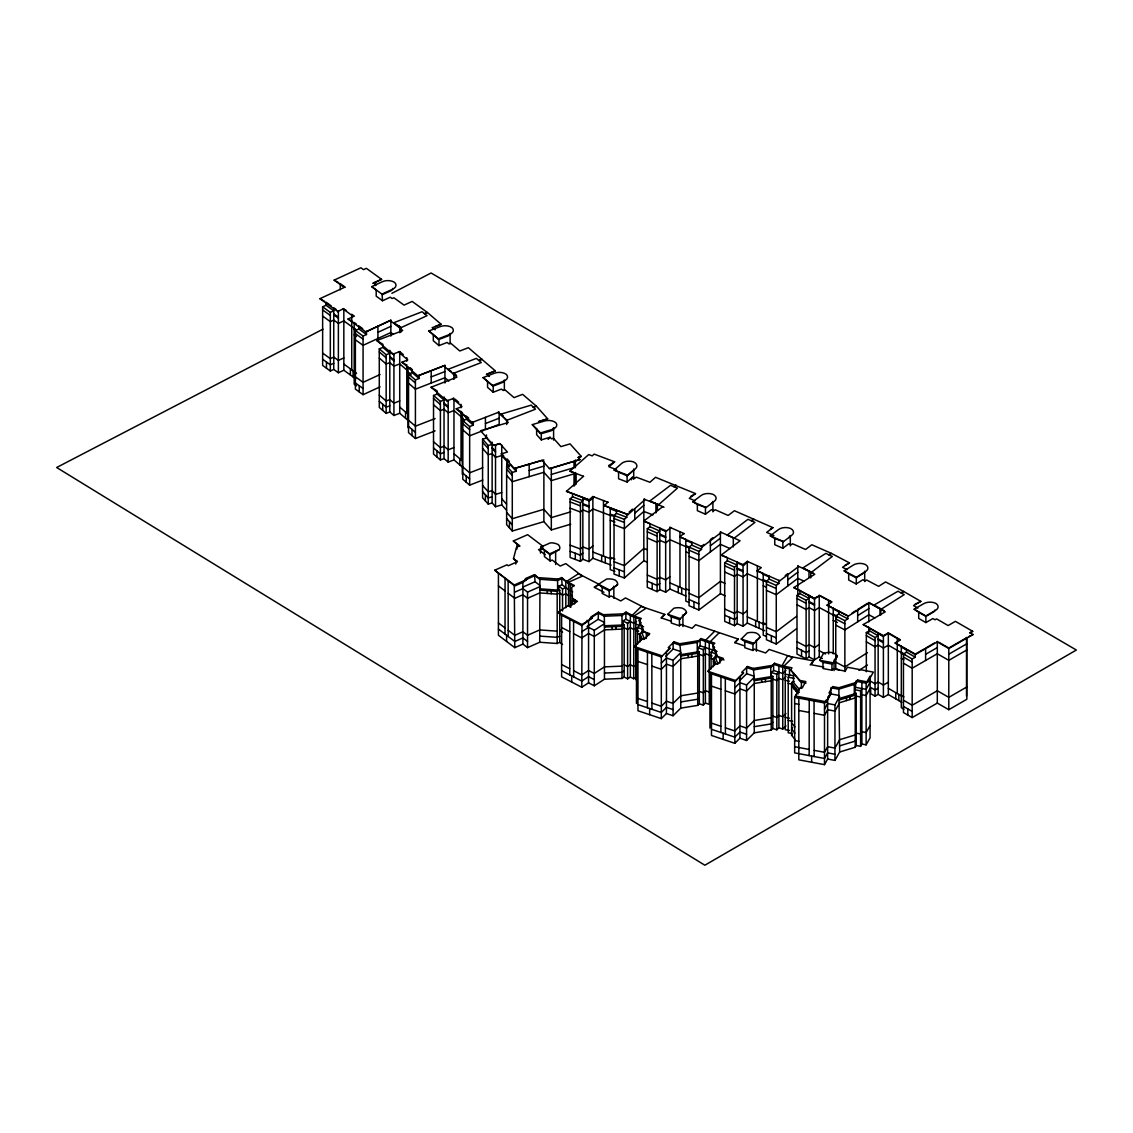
<?xml version="1.0" encoding="UTF-8"?>
<svg xmlns="http://www.w3.org/2000/svg" width="1133" height="1133" viewBox="0 0 1133 1133"><rect width="100%" height="100%" fill="white"/><g stroke="black" fill="none" stroke-linecap="round" stroke-linejoin="round"><path stroke-width="1.5" d="M505.021 634.083L505.063 578.609M569.743 674.871L569.814 619.397M647.382 707.757L647.453 652.268M720.885 732.456L720.956 676.967M809.16 755.598L809.245 700.095M822.969 662.366L831.934 664.051L833.605 662.876L837.358 656.205A10.324 5.962 0 0 0 831.764 652.495L831.707 652.495A10.324 5.962 0 0 0 823.408 653.585L819.669 660.256L822.969 662.366L822.969 668.541L831.934 670.212L832.741 668.782L845.218 671.118L847.399 667.252L873.373 672.11L867.821 681.981L857.752 680.097L856.477 682.363L838.859 687.745L839.666 752.015L834.95 760.413L827.642 759.039L824.498 764.648L798.807 759.832L798.807 698.14L795.508 696.03L800.28 687.561L802.235 687.929L805.818 681.556L799.516 680.381L790.735 670.056L792.009 667.79L781.94 665.892L787.492 656.021L813.466 660.893L811.285 664.759L823.776 667.096M522.894 582.419L522.894 644.096L527.539 647.623L539.705 642.269L539.974 585.478L535.045 581.739L534.549 574.615L525.315 578.666L526.562 579.614L522.894 582.419L514.779 585.973L494.753 570.211L507.017 564.801L508.264 565.749L517.498 561.699L513.49 558.654L516.464 547.281L519.735 545.837L513.32 540.979L527.624 534.677L542.792 546.177M534.549 574.615L539.974 579.303L539.705 590.137L557.181 591.341L559.744 590.222L559.744 642.354L562.534 644.479M609.242 597.049L609.242 590.874L617.542 584.685A10.324 5.962 0 0 0 614.992 579.997L614.95 579.983A10.324 5.962 0 0 0 606.594 579.062L598.507 584.288L602.204 587.262L602.204 593.423L609.242 597.049L610.984 595.916L620.785 600.957L625.473 597.912L645.867 608.407L633.899 616.154L625.997 612.089L623.249 613.859L603.379 614.695L598.436 612.16L590.718 617.159L592.262 617.952L581.994 624.609L581.781 687.235L561.614 676.854L561.614 615.177L557.918 612.217L568.185 605.574L569.715 606.353L577.448 601.354L572.505 598.819L571.655 587.319L574.403 585.549L566.5 581.484L578.453 573.723L598.833 584.217L595.137 587.418M598.436 612.16L598.224 619.284L587.021 626.535L594.287 630.274L604.456 623.688L604.3 616.225L603.379 614.695M617.542 584.685L609.242 590.874L602.204 587.262M625.997 612.089L625.784 619.199L623.037 620.983L623.037 624.354L622.003 625.034L604.3 625.77M581.781 687.235L588.565 682.845L594.287 685.791L604.456 679.205L622.031 678.469L624.17 677.081L627.611 678.851L630.359 677.067L633.687 678.78L633.899 616.154M515.756 564.078L516.648 560.623M856.406 577.306L856.194 583.948L848.688 579.997L848.688 573.822L844.156 570.862L852.993 565.268A8.837 5.099 0 0 1 865.414 564.517A8.837 5.099 0 0 1 865.244 571.726L856.406 577.306L844.156 570.862M631.308 479.811L632.497 477.22L635.046 478.183L636.25 477.12L649.903 482.276L655.554 477.29L695.52 493.606L689.275 498.336L695.053 500.871M568.525 606.311L568.525 583.41L561.614 577.575L558.328 579.02L557.592 580.535L557.592 590.066L539.974 588.848M794.941 739.254L791.613 735.345L792.604 733.575L788.214 732.754L788.214 677.237L789.489 674.971L789.489 668.81L785.24 668.017L781.94 665.892M791.613 735.345L791.613 683.199L792.604 681.443L794.035 681.712M834.95 754.252L827.642 752.879L824.498 758.473L794.658 752.864L794.658 697.347L799.374 688.963M792.604 727.414L791.613 729.17L794.941 733.093M826.07 700.166L824.498 702.956L824.498 764.648M794.658 697.347L824.498 702.956L826.184 701.78L830.942 693.311L828.988 692.943L832.571 686.57L838.859 687.745M826.552 701.624L830.886 693.92L830.886 687.745L838.618 689.19L854.31 684.403L856.477 682.363M824.498 709.131L827.642 703.536L834.95 704.896L839.666 696.512M855.472 682.321L854.31 684.403L854.31 693.948L838.618 698.735L839.666 699.882L855.231 695.124L856.222 693.354L854.31 693.948M854.792 693.084L856.066 681.287L857.752 680.097M839.666 752.015L855.231 747.27L856.222 745.5L860.613 746.321L860.613 690.804L861.887 688.538M870.073 682.335L866.136 689.331L856.066 687.448M870.073 688.51L866.136 695.506L861.887 694.713L860.613 696.979L856.222 696.158L855.231 697.914L839.666 702.672L834.95 711.071L827.642 709.697L824.498 715.291L814.06 713.337L814.06 701.001M856.222 739.325L855.231 741.095L839.666 745.854M870.073 725.517L866.136 732.513L861.887 731.72L860.613 733.986L856.222 733.164M860.613 746.321L861.887 744.055L861.887 682.378M866.136 744.848L870.073 737.852L870.073 676.174L866.136 683.171L866.136 744.848L861.887 744.055M623.249 613.859L622.003 615.488L622.003 625.034M810.166 664.944L813.466 660.893M837.358 656.205L834.058 660.256L834.058 670.637M827.642 697.361L830.942 693.311M548.145 439.392L550.086 437.267L551.474 438.825L553.428 438.244L560.906 446.614L570.069 443.895L581.271 456.429L578.326 457.435M665.864 656.205L673.129 649.011L673.129 642.836L674.078 641.816L679.8 643.742L698.976 640.641L701.058 638.573L714.838 643.204L712.756 645.272L717.557 656.432L719.823 658.528L724.044 659.944M701.058 638.573L697.248 642.425L680.154 645.201L673.129 642.836M661.233 618.023L664.816 614.398L641.221 606.467L632.172 615.431L641.335 618.505L639.253 620.572L644.054 631.732L649.775 633.644L643.926 639.437L642.156 638.842L634.395 646.546L637.964 649.082L637.964 710.759L661.318 718.605L666.445 713.521L673.073 715.759L680.763 708.125L697.716 705.377L699.33 703.777L703.324 705.108L705.392 703.055L709.258 704.358L709.258 642.666L719.243 632.681M746.633 667.535L747.582 666.516L753.303 668.442L772.479 665.34L770.752 667.125L753.657 669.9L746.633 667.535L746.633 673.71L739.367 680.905M747.582 666.516L741.747 672.308L743.517 672.917L734.821 681.627L734.821 743.305L711.467 735.459L711.467 673.781L707.898 671.246L715.659 663.541L717.43 664.15L723.279 658.358L717.557 656.432M753.657 679.446L770.752 676.67L771.531 672.52L773.612 670.467L773.612 664.292L774.561 663.272L783.71 666.36L792.76 657.381L769.151 649.45L765.611 652.976L754.266 649.152L752.949 650.469L744.806 647.722L744.806 641.561L741.223 639.026L747.327 632.965A10.324 5.962 0 0 1 755.853 632.894L755.895 632.908A10.324 5.962 0 0 1 760.002 637.213L756.419 640.853L756.419 651.234M734.821 743.305L739.948 738.22L746.576 740.458L754.266 732.824L771.219 730.077L772.848 728.477L776.827 729.808L778.895 727.754L782.761 729.057L782.761 667.365L783.71 666.36M698.976 640.641L697.248 642.425L697.248 651.971L680.154 654.747L680.763 655.993L697.716 653.245L699.33 651.631L697.248 651.971M682.916 626.535L682.916 616.154L686.499 612.514A10.324 5.962 0 0 0 682.392 608.209L682.349 608.194A10.324 5.962 0 0 0 673.823 608.265L667.719 614.327L671.303 616.862L679.446 619.595L686.499 612.514M674.078 641.816L668.243 647.609L670.014 648.203L666.445 651.843L666.445 713.521M734.736 642.723L738.319 639.097L695.648 624.75L692.107 628.277L680.763 624.453L679.446 625.77L671.303 623.023L671.303 616.862M711.467 673.781L734.821 681.627L743.517 672.917M637.539 644.238L637.539 627.498L639.621 625.43L639.621 619.269L632.172 615.431M639.904 641.901L639.904 633.814L641.533 632.214L642.836 632.653L642.836 629.268L637.539 627.498M644.493 639.111L642.057 633.432L642.836 632.653M664.816 614.398L661.275 617.91L670.991 621.181M670.014 648.203L661.318 656.928L661.318 718.605M661.318 663.088L666.445 658.004L673.073 660.242L680.763 652.608L679.8 643.742M698.027 651.192L698.027 647.821L700.109 645.768L700.109 639.593L713.124 643.969L713.124 650.144L711.042 652.197L711.042 668.937M714.725 631.166L705.675 640.131L709.258 642.666M703.324 705.108L703.324 649.606L705.392 647.538M713.408 666.601L713.408 658.514L715.036 656.913L716.339 657.352L716.339 653.968L711.042 652.197M717.996 663.811L715.56 658.131L716.339 657.352M738.319 639.097L734.779 642.609L744.494 645.881M760.002 637.213L752.949 644.295L752.949 650.469M699.33 697.602L697.716 699.217L680.763 701.95M734.821 687.788L739.948 682.703L746.576 684.941L754.266 677.307L753.303 668.442M774.561 663.272L770.752 667.125L770.752 676.67M754.266 680.692L771.219 677.945L772.848 676.344L771.531 675.905M776.827 729.808L776.827 674.305L778.895 672.237M785.962 670.368L782.761 673.54L773.612 670.467M785.962 676.528L782.761 679.715L778.895 678.412L776.827 680.466L772.848 679.134L771.219 680.735L754.266 683.482L746.576 691.102L739.948 688.878L734.821 693.962L725.332 690.776L725.332 678.44M772.848 722.302L771.219 723.916L754.266 726.664M785.962 713.535L782.761 716.722L778.895 715.419L776.827 717.472L772.848 716.141M782.761 729.057L785.962 725.871M576.003 484.287L576.003 473.495L569.927 471.144L588.721 454.574L592.177 455.877L594.174 454.106L614.638 461.839L608.987 466.824L616.579 469.685M594.131 496.962L590.307 500.333L566.458 491.325L583.523 476.271M582.844 497.585L582.844 559.263L580.45 561.373L570.126 557.478L570.126 498.874L572.519 496.764L572.519 493.676M614.143 470.053L621.323 463.723A8.837 5.099 0 0 1 633.361 461.839A8.837 5.099 0 0 1 635.188 468.977L627.087 475.818L614.143 470.053L628.008 475.308M580.45 561.373L580.45 502.783L582.844 500.659L572.519 496.764M608.01 502.273L592.871 496.537L589.047 499.922L589.047 561.6L582.844 559.263M618.576 472.603L618.576 478.777L627.087 481.992L632.497 477.22M663.995 507.202L649.775 501.041L670.566 485.278L673.866 486.737L676.075 485.051L674.008 486.793L677.463 488.096L658.684 504.667L643.827 499.115L645.102 499.54L628.036 514.594L604.186 505.573L608.01 502.202M616.451 510.275L616.451 513.362L614.044 515.473L614.044 574.077L624.368 577.972L643.827 560.807L643.827 500.659M582.844 553.088L580.45 555.212L570.126 551.304M629.056 512.158L632.483 509.128M592.871 545.894L589.047 549.264L582.844 546.927L580.45 549.038L570.126 545.143M624.368 577.972L624.368 519.367L626.761 517.257L626.761 514.17M634.777 513.277L643.827 505.29M589.047 561.6L592.871 558.229L592.871 496.537M592.262 617.952L581.781 625.558L561.614 615.177M711.439 503.519L711.991 503.08A5.623 3.243 0 0 0 712.898 501.48L712.898 511.861M788.837 537.552L789.389 537.127A5.623 3.243 0 0 0 790.296 535.527L790.296 545.908M542.948 548.16L540.498 550.015L540.498 553.102M559.32 549.576L550.142 554.788L540.767 547.097L550.426 542.849A10.324 5.962 0 0 1 558.328 544.676L558.371 544.69A10.324 5.962 0 0 1 559.32 549.576L549.647 553.825L540.767 547.097M643.813 521.024L649.96 523.63L649.96 526.718L647.297 528.729L647.297 587.333L657.112 591.638L659.774 589.627L665.666 592.219L669.9 589.018L669.9 527.327L670.722 527.794L666.487 531.009L643.813 521.024L662.692 506.72M692.858 501.763L700.803 495.744A8.837 5.099 0 0 1 713.054 494.356A8.837 5.099 0 0 1 713.988 501.551L705.448 508.051L705.448 514.226L697.361 510.657L697.361 504.497L692.858 501.763L706.057 507.556L697.361 504.497M657.112 591.638L657.112 533.048L659.774 531.037L649.96 526.718M705.448 514.226L711.439 509.68L713.847 510.742L715.178 509.737L728.165 515.444L734.411 510.714L772.918 527.652L766.673 532.383L773.896 535.555M691.711 541.999L691.711 545.086L689.048 547.097L689.048 605.688L698.863 610.007L720.404 593.692L720.404 532L721.239 532.468L702.361 546.772L679.673 536.801L683.907 533.601M698.863 610.007L698.863 551.417L701.525 549.392L701.525 546.318L704.06 544.392M712.884 537.708L710.377 539.605L710.377 551.941M659.774 583.467L657.112 585.478L647.297 581.158M710.377 545.766L720.404 538.175M669.9 576.683L665.666 579.884L659.774 577.292L657.112 579.303L647.297 574.998M753.473 519.098L751.264 520.769L747.964 519.325L727.174 535.088L734.156 538.147L754.946 522.398L751.646 520.939L753.87 519.268M721.211 555.071L727.358 557.677L727.358 560.764L724.695 562.775L724.695 621.366L734.51 625.685L737.172 623.674L743.064 626.266L743.064 564.588L747.298 561.373L748.12 561.841L743.885 565.041L721.211 555.071L740.09 540.767L720.404 532M770.256 535.81L778.201 529.791A8.837 5.099 0 0 1 790.452 528.403A8.837 5.099 0 0 1 791.386 535.583L782.846 542.098L782.846 548.259L774.76 544.704L774.76 538.543L770.256 535.81L783.455 541.602L774.76 538.543M734.51 625.685L734.51 567.095L737.172 565.07L727.358 560.764M782.846 548.259L788.837 543.727L791.245 544.789L792.576 543.769L805.563 549.491L811.809 544.746L831.268 553.301L829.044 554.986L825.915 553.343L802.787 567.959L814.769 574.289L793.766 587.574L814.811 598.663L819.527 595.689L831.764 602.147L827.062 605.121L848.107 616.225L869.11 602.94L881.106 609.257L904.233 594.627L901.188 593.012L903.652 591.454L920.846 601.382L913.552 605.603L917.886 608.095M797.802 596L797.802 566.047L798.638 566.514L779.759 580.818L757.071 570.848L761.305 567.633L747.298 561.373L747.298 623.051L743.064 626.266M796.457 628.744L776.261 644.054L766.446 639.734L766.446 581.13L769.109 579.119L769.109 576.046M785.254 575.564L787.775 573.638L787.775 585.973M776.261 644.054L776.261 585.449L778.923 583.438L778.923 580.351L779.759 580.818M737.172 617.499L734.51 619.524L724.695 615.205M787.775 579.813L797.802 572.207M747.298 610.715L743.064 613.93L737.172 611.338L734.51 613.35L724.695 609.03M797.802 566.047L811.554 572.193L832.344 556.43L829.044 554.986L831.438 553.386L849.495 562.903L842.541 567.307L847.059 569.687M796.457 616.409L776.261 631.718L766.446 627.399M867.821 681.981L866.136 683.171L856.066 681.287M346.471 310.47L343.143 309.026L353.482 316.518L348.029 319.024L365.803 331.898L390.857 320.2L390.857 336.062M365.803 331.898L390.857 320.2M572.08 603.422L572.08 600.632L574.219 599.244M598.833 584.217L594.145 587.248L603.946 592.29M575.352 599.824L574.318 600.504L574.573 603.917M589.826 618.547L598.224 613.109L604.3 616.225L622.003 615.488L625.784 613.038L633.687 617.103M581.781 631.718L588.565 627.328M604.456 627.059L622.031 626.322L624.17 624.934L623.037 624.354M627.611 678.851L627.611 623.334L630.359 621.55M636.519 621.436L633.687 623.277L625.784 619.199M636.519 627.611L633.687 629.438L630.359 627.724L627.611 629.509L624.17 627.739L622.031 629.112L604.456 629.863L594.287 636.449L588.565 633.503L581.781 637.893L573.595 633.673L573.595 621.337M624.17 670.906L622.031 672.294L604.456 673.03M636.519 664.618L633.687 666.445L630.359 664.731L627.611 666.516L624.17 664.745M633.687 678.78L636.519 676.953M809.061 595.292L809.061 656.97L806.115 658.84L796.995 654.038L796.995 595.448L799.955 593.579L799.955 590.491L793.766 587.574M806.115 658.84L806.115 600.249L809.061 598.38L799.955 593.579M856.194 583.948L862.864 579.742L865.102 580.917L866.589 579.983L878.641 586.342L885.595 581.937L903.652 591.454L900.976 592.899L898.044 591.214L873.784 605.22L885.27 611.848L863.233 624.566L883.4 636.208L888.329 633.347L900.055 640.117L895.112 642.977L915.28 654.605L937.303 641.887L948.788 648.515L973.049 634.508L970.117 632.823L972.709 631.336L955.416 621.351L948.123 625.558L936.58 618.887L935.037 619.793L932.884 618.547L925.888 622.584L918.707 618.434L918.707 612.273L914.175 609.186L923.437 603.832A8.837 5.099 0 0 1 935.9 603.407A8.837 5.099 0 0 1 935.164 610.602L925.888 615.955L914.175 609.186M838.788 669.9L835.757 668.3L835.757 615.87L838.717 614.001L838.717 610.928M852.044 613.052L856.279 610.39M867.439 603.322L857.681 609.497L857.681 621.833M844.864 671.572L844.864 620.686L847.824 618.816L847.824 615.729L827.062 605.121M857.681 615.658L868.827 608.605M809.061 650.809L806.115 652.679L796.995 647.878M819.244 644.535L814.528 647.524L809.061 644.635L806.115 646.504L796.995 641.703M809.061 656.97L814.528 659.859L819.244 656.871L819.244 595.193L827.048 599.3M867.425 652.679L844.864 666.94L835.757 662.139M858.97 670.368L867.425 665.014M608.563 465.649L614.638 461.839M690.606 496.452L695.52 493.606M770.468 529.069L772.918 527.652M866.334 632.526L869.436 630.727L878.16 635.769L875.058 637.553L866.334 632.526L866.334 671.742M863.233 624.566L883.4 635.712L888.329 632.851L900.282 639.748M938.733 642.227L948.788 648.019L966.846 637.596L966.846 699.273L948.788 709.711L937.303 703.083L912.178 717.586L903.454 712.544L903.454 653.953L906.556 652.155L915.28 657.197L915.28 654.109L924.131 648.997M934.385 643.077L925.604 648.147L925.604 660.482M903.454 653.953L912.178 658.981L915.28 657.197M925.604 654.322L937.303 647.566M888.329 682.208L883.4 685.054L878.16 682.038L875.058 683.822L869.238 680.466M878.16 688.198L875.058 689.983L870.696 687.476L870.696 693.637L875.058 696.158L878.16 694.373L883.4 697.39L888.329 694.543L901.797 702.304M948.788 654.194L966.846 643.771M966.846 649.931L948.788 660.355L937.303 653.727L912.178 668.243L903.454 663.202M966.846 686.938L948.788 697.376L937.303 690.748L912.178 705.25L903.454 700.208M844.85 565.339L849.495 562.903M322.976 329.151L56.65 467.504L704.853 865.215L1076.35 650.03L431.078 272.996L391.905 293.334M914.643 604.47L920.846 601.382M969.607 632.865L972.709 631.336M968.389 636.831L973.049 634.508M338.37 311.972L319.903 298.687L344.248 287.47L334.122 280.134L360.931 267.785L363.509 269.654L366.37 268.337L381.623 279.355L373.564 283.08L376.114 284.921M372.771 283.278L381.623 279.355M322.636 306.831L326.063 305.259L333.753 310.824L330.326 312.396L322.636 306.831L322.636 365.435L330.326 371.001L333.753 369.415L338.37 372.757L343.837 370.236L355.705 378.833M382.543 300.755L376.198 296.166L376.198 289.991L371.695 286.621L381.934 281.905A8.837 5.099 0 0 1 394.411 282.273A8.837 5.099 0 0 1 392.287 289.382L382.033 294.098L382.543 300.755L390.276 297.186L392.16 298.56L393.887 297.767L404.07 305.131L412.129 301.42L427.382 312.453L424.521 313.77L422.142 311.731L393.661 322.763L402.711 330.553L376.836 340.58L392.726 354.247L393.93 353.822L393.93 415.499L399.722 413.248L407.993 420.357L407.993 414.196L399.722 407.073M354.19 329.576L363.07 336.076L366.497 334.504L358.807 328.938L355.38 330.51L355.38 389.115L363.07 394.681L380.051 386.863M377.926 332.323L390.857 326.361M343.837 357.901L338.37 360.421L333.753 357.079L330.326 358.665L322.636 353.099M333.753 363.254L330.326 364.826L322.636 359.26M380.051 374.527L363.07 382.345L355.38 376.779M542.764 547.834L538.557 549.689L545.185 554.717M544.435 550.468L544.435 556.629L550.142 560.962L552.224 560.042L560.184 566.075L565.792 563.611L582.334 576.145L568.03 582.433M524.621 580.153L535.045 575.578L539.974 579.303L557.592 580.535L562.11 578.538L568.525 583.41M494.753 570.211L514.283 585.01L526.562 579.614M523.134 586.979L535.045 581.739M514.779 592.148L522.894 588.579L527.539 592.106L527.539 647.623M527.539 592.106L539.705 586.767M559.744 590.222L558.824 589.528L558.824 586.158L562.11 584.713L568.525 589.571M557.592 590.066L558.824 589.528M558.824 586.158L562.534 588.962L565.82 587.517M498.421 573.581L498.421 635.259L514.779 647.665L522.894 644.096M559.744 636.194L557.181 637.312L539.705 636.109M539.705 642.269L557.181 643.487L559.744 642.354M435.03 326.644L441.105 324.25L427.481 312.538L424.436 313.714L427.099 315.64L400.289 327.989L390.163 320.667M428.869 330.978L438.103 338.923L448.98 334.717A8.837 5.099 0 0 0 452.109 327.734A8.837 5.099 0 0 0 439.746 326.771L428.869 330.978L433.316 334.575L433.316 340.736L438.981 345.607L447.181 342.435L448.88 343.894L450.707 343.186L459.8 351.003L468.368 347.689L495.348 370.888L486.411 374.386M432.169 327.749L441.105 324.25M379.286 348.851L382.926 347.434L389.794 353.354L386.155 354.756L379.286 348.851L379.286 407.441L386.155 413.361L389.794 411.945L393.93 415.499M392.726 354.247L399.722 351.57L403.263 354.601M417.865 375.859L444.929 365.392L417.865 375.859L401.974 362.192L407.781 359.94L398.533 351.995M408.546 374.003L412.185 372.601L419.054 378.507L415.414 379.923L408.546 374.003L408.546 432.608L415.414 438.513L435.086 430.894M431.191 376.892L444.929 371.567M481.723 359.175L478.678 360.351L476.37 358.368L447.889 369.4L451.543 371.666M481.992 359.402L478.962 360.577L481.27 362.56L452.775 373.607L453.979 373.182L456.557 375.405M462.236 466.994L453.965 459.885L448.172 462.137L448.172 400.445L446.969 400.884L431.078 387.217L456.939 377.19L443.725 365.832M399.722 400.912L393.93 403.164L389.794 399.609L386.155 401.025L379.286 395.105M389.794 405.784L386.155 407.186L379.286 401.28M495.348 370.888L486.793 374.202L489.385 376.439M433.528 395.488L437.168 394.072L444.037 399.991L440.397 401.394L433.528 395.488L433.528 454.078L440.397 459.998L444.037 458.582L448.172 462.137M483.097 377.615L493.988 373.394A8.837 5.099 0 0 1 506.352 374.372A8.837 5.099 0 0 1 503.222 381.354L492.345 385.56L483.097 377.615L493.223 386.084L493.223 392.245L501.423 389.072L503.123 390.517L504.95 389.809L514.042 397.641L522.61 394.326L536.235 406.039L533.204 407.214L531.306 405.104L500.814 414.182L508.264 422.51L480.562 430.752L493.634 445.382L500.177 443.669M446.969 400.884L453.965 398.207L452.775 398.632L462.009 406.577L456.217 408.829L472.107 422.482L473.297 422.057L473.297 425.144L469.657 426.56L462.788 420.64L466.428 419.238L473.297 425.144M435.086 418.559L415.414 426.178L408.546 420.272M472.107 422.482L499.171 412.03L497.968 412.454L507.017 420.244L535.498 409.197L533.204 407.214L536.461 406.251L547.664 418.799L538.699 421.703M485.434 423.53L499.171 418.204M483.862 430.299L469.657 435.808L462.788 429.889M453.965 447.549L448.172 449.801L444.037 446.246L440.397 447.662L433.528 441.743M444.037 452.421L440.397 453.823L433.528 447.917M482.771 467.731L469.657 472.815L462.788 466.909M462.788 420.64L462.788 479.245L469.657 485.151L482.771 480.066M493.634 445.382L499.851 443.541L507.442 452.039L501.239 453.894L514.297 468.524L541.985 460.267L549.434 468.609L551.318 468.283L579.926 459.531L578.028 457.406L581.271 456.429M855.231 734.935L839.666 739.679L834.95 748.077L827.642 746.704L824.498 752.298L814.145 750.358L814.06 713.337M538.501 421.533L547.664 418.799M482.573 439.179L486.468 438.018L492.133 444.348L488.238 445.51L482.573 439.179L482.573 497.769L488.238 504.1L492.133 502.939L495.518 506.734L501.735 504.893L506.55 510.289M532.312 424.62L543.967 421.15A8.837 5.099 0 0 1 556.062 422.935A8.837 5.099 0 0 1 551.559 429.648L539.917 433.118L532.312 424.62L541.291 433.712L541.291 439.887L550.086 437.267M506.635 466.102L510.53 464.941L516.181 471.271L512.286 472.433L506.635 466.102L506.635 524.706L512.286 531.037L543.882 521.633L551.318 529.961L570.777 524.168M514.297 468.524L543.882 459.956M529.182 470.492L543.882 466.116M549.434 468.609L579.926 459.531M551.318 474.444L574.02 467.688L574.02 461.528M501.735 492.558L495.518 494.399L492.133 490.603L488.238 491.764L482.573 485.434M492.133 496.778L488.238 497.939L482.573 491.609M570.777 511.833L551.318 517.625L543.882 509.298L512.286 518.702L506.635 512.371M697.716 693.042L680.763 695.789L673.073 703.409L666.445 701.185L661.318 706.27L651.9 703.111L651.829 653.741M771.219 717.741L754.266 720.489L746.576 728.122L739.948 725.885L734.821 730.969L725.403 727.811L725.332 690.776M622.031 666.133L604.456 666.87L594.287 673.455L588.565 670.509L581.781 674.9L573.652 670.722L573.595 633.673M538.557 577.646L558.328 579.02M557.181 631.152L539.705 629.934L527.539 635.287L522.894 631.761L514.779 635.33L508.193 630.33L508.136 580.946M819.669 660.256L833.605 662.876M785.24 674.177L793.865 675.792M788.214 677.237L794.035 678.327M854.792 689.714L860.613 690.804M806.016 683.086L801.385 682.222L799.516 680.381M785.24 680.352L789.489 681.145M788.214 683.411L792.604 684.233L791.613 686.003L798.241 693.793M830.886 693.92L838.618 695.365M795.508 696.03L826.184 701.78M794.658 703.522L799.034 704.344M798.807 710.476L809.245 712.43M785.24 717.359L789.489 718.152M788.214 720.418L792.604 721.239M789.489 730.488L785.24 729.694L785.24 668.017M794.658 740.529L799.034 741.35M794.658 746.689L799.034 747.511M798.807 747.497L809.16 749.437M658.684 504.667L657.409 504.256L657.409 510.416M667.719 614.327L680.395 618.576L679.446 619.595L679.446 625.77M741.223 639.026L753.898 643.275L752.949 644.295L744.806 641.561M773.612 664.292L782.761 667.365M635.755 624.141L643.586 626.776M700.109 645.768L717.09 651.475M698.027 647.821L703.324 649.606M771.531 672.52L776.827 674.305M635.755 630.302L638.658 631.279M644.054 631.732L649.138 634.777M712.161 655.979L705.392 653.713L703.324 655.766L699.33 654.435L697.716 656.035L680.763 658.783L673.073 666.402L666.445 664.179L661.318 669.263L651.829 666.077M637.539 633.659L640.202 634.551M711.042 658.358L713.705 659.25M673.129 649.011L680.154 651.362M746.633 673.71L753.657 676.061M634.395 646.546L662.253 655.908L661.318 656.928L637.964 649.082M707.898 671.246L735.756 680.607M637.964 661.417L647.453 664.604M711.467 686.116L720.956 689.303M709.258 692.022L705.392 690.719L703.324 692.773L699.33 691.442M673.073 709.584L666.445 707.36L661.318 712.445L637.964 704.599M746.576 734.283L739.948 732.06L734.821 737.144L711.467 729.298M637.964 698.424L647.382 701.582M711.467 723.123L720.885 726.281M569.927 471.144L583.552 476.342M652.891 514.878L643.827 511.45L624.368 528.629L614.044 524.721M566.458 491.325L590.307 500.333M604.186 505.573L628.036 514.594M582.844 498.478L589.047 500.814M610.248 508.83L616.451 511.167M616.451 513.362L626.761 517.257M570.126 498.874L580.45 502.783M582.844 503.746L589.047 506.083M610.248 514.099L624.368 519.367M582.844 504.638L589.047 506.989M610.248 514.991L614.893 516.747M611.041 515.742L592.871 508.873L589.047 512.258L582.844 509.921L580.45 512.031L570.126 508.136M570.126 501.961L580.45 505.87M614.044 518.56L624.368 522.455M610.248 520.274L614.893 522.03M646.844 549.604L643.827 548.471L624.368 565.636L614.044 561.741M643.827 560.807L646.844 561.94M610.248 557.28L614.893 559.036M592.871 552.054L611.14 558.966M592.871 558.229L611.14 565.126M614.044 567.902L624.368 571.797M614.893 571.372L610.248 569.616L610.248 507.938M649.775 501.041L655.922 503.647L655.922 512.895M679.673 536.801L685.819 539.407L685.819 601.085L688.765 602.388M757.071 570.848L763.217 573.454L763.217 635.131L766.163 636.42M539.917 433.118L541.291 433.712L550.907 430.852A5.623 3.243 0 0 0 553.527 427.58M730.091 548.599L720.404 544.336L698.863 560.665L689.048 556.345M804.26 581.229L797.802 578.382L776.261 594.698L766.446 590.392M669.9 527.327L684.29 533.671M659.774 528.842L665.666 531.434M685.819 540.299L691.711 542.891M737.172 562.889L743.064 565.48M763.217 574.346L769.109 576.938M691.711 545.086L701.525 549.392M769.109 579.119L778.923 583.438M659.774 534.125L665.666 536.702M685.819 545.582L690.238 547.522M737.172 568.157L743.064 570.749M763.217 579.614L767.636 581.555M647.297 528.729L657.112 533.048M689.048 547.097L698.863 551.417M724.695 562.775L734.51 567.095M766.446 581.13L776.261 585.449M659.774 535.017L665.666 537.609M685.819 546.474L688.765 547.763M737.172 569.063L743.064 571.641M763.217 580.521L766.163 581.81M685.734 546.63L669.9 539.662L665.666 542.877L659.774 540.285L657.112 542.296L647.297 537.977M764.577 581.314L747.298 573.709L743.064 576.924L737.172 574.332L734.51 576.343L724.695 572.023M647.297 531.816L657.112 536.136M689.048 550.185L698.863 554.49M724.695 565.863L734.51 570.168M766.446 584.217L776.261 588.537M685.819 551.743L688.765 553.046M763.217 585.789L766.163 587.078M725.247 583.481L720.404 581.356L698.863 597.672L689.048 593.352M720.404 593.692L725.247 595.816M685.819 588.749L688.765 590.052M763.217 622.796L766.163 624.085M669.9 582.844L685.876 589.868M747.298 616.89L764.662 624.524M669.9 589.018L685.876 596.043M747.298 623.051L764.662 630.699M689.048 599.527L698.863 603.847M766.446 633.559L776.261 637.879M802.787 567.959L813.466 573.256M873.784 605.22L884.292 610.786M895.112 642.977L906.556 649.082L906.556 652.155M598.507 584.288L609.455 589.925M566.5 581.484L573.525 586.158M570.196 590.605L572.703 591.893M623.037 620.983L627.611 623.334M570.777 600.263L573.071 601.453M598.224 619.284L604.3 622.399M587.021 620.374L588.565 621.167L588.565 682.845M557.918 612.217L581.994 624.609M561.614 627.512L569.814 631.732M594.287 679.63L588.565 676.67L581.781 681.06L561.614 670.694M561.614 664.519L569.743 668.711M848.688 573.822L856.194 577.788L863.488 573.171A5.623 3.243 0 0 0 864.635 571.627M868.827 621.833L868.827 602.444L881.106 609.257M874.832 617.938L868.827 614.78L844.864 629.934L835.757 625.133M831.721 601.779L828.605 600.136L828.605 653.911M799.955 590.491L814.811 598.663M809.061 596.185L814.528 599.074M833.251 608.945L838.717 611.82M838.717 614.001L847.824 618.816M809.061 601.467L814.528 604.342M833.251 614.213L837.344 616.366M796.995 595.448L806.115 600.249M835.757 615.87L844.864 620.686M809.061 602.359L814.528 605.234M837.344 617.273L819.244 607.529L814.528 610.517L809.061 607.628L806.115 609.497L796.995 604.696M796.995 598.521L806.115 603.337M835.757 618.958L844.864 623.759M833.251 620.374L837.344 622.541M819.244 650.71L825.447 653.982M819.244 656.871L822.346 658.514M811.554 572.193L810.718 571.726L810.718 577.901M743.064 564.588L743.885 565.041M701.525 546.318L702.361 546.772M666.487 531.009L665.666 530.541L665.666 592.219M334.122 280.134L338.739 282.754M319.903 298.687L324.52 301.293M348.029 319.024L352.646 321.645M918.707 612.273L925.888 616.423L933.535 612.004A5.623 3.243 0 0 0 934.895 610.064M908 649.917L915.28 654.109M878.16 633.588L883.4 636.604M901.316 646.957L906.556 649.974M878.16 638.856L883.4 641.873M901.316 652.226L905.239 654.492M901.783 652.948L888.329 645.187L883.4 648.048L878.16 645.017L875.058 646.816L866.334 641.774M878.16 639.748L883.4 642.779M901.316 653.118L903.936 654.633M866.334 635.613L875.058 640.641M903.454 657.041L912.178 662.069M901.316 658.386L903.936 659.902M901.316 695.407L903.936 696.908M888.329 688.368L901.797 696.144M903.454 706.383L912.178 711.425M903.936 709.244L901.316 707.743L901.316 646.051M438.103 338.923L438.981 339.447L447.96 335.963A5.623 3.243 0 0 0 450.07 333.796M492.345 385.56L493.223 386.084L502.202 382.6A5.623 3.243 0 0 0 504.355 380.008L504.355 390.389M393.661 322.763L399.737 326.545L399.737 332.705M376.836 340.58L382.926 344.347L382.926 347.434M401.974 362.192L405.628 364.458M431.078 387.217L437.168 390.984L437.168 394.072M456.217 408.829L462.292 412.596L462.292 474.288M500.814 414.182L503.179 415.853M501.239 453.894L503.59 455.565M371.695 286.621L382.543 294.58L390.998 290.685A5.623 3.243 0 0 0 392.287 289.666M345.338 287.286L340.282 283.618L340.282 289.793M398.448 325.695L400.983 327.522L400.983 332.153M393.378 334.362L390.857 332.536L363.07 345.338L355.38 339.773M354.374 316.178L351.74 314.28L351.74 369.797M331.19 305.882L326.063 302.171L326.063 305.259M336.062 309.408L333.753 307.737L333.753 369.415M356.498 324.18L354.19 322.508L354.19 384.2L356.498 385.871M362.659 328.641L358.807 325.851L358.807 328.938M355.691 329.476L343.837 320.894L338.37 323.415L333.753 320.072L330.326 321.645L322.636 316.079M333.753 313.898L338.37 317.24M354.19 328.683L356.498 330.354M333.753 314.804L338.37 318.146M322.636 309.918L330.326 315.484M355.38 333.598L363.07 339.164M354.19 334.844L356.498 336.515M343.837 364.075L355.705 372.658M354.19 371.865L356.498 373.522M355.38 382.94L363.07 388.506M513.32 540.979L519.707 546.389M568.525 595.746L565.82 593.692L562.534 595.137L559.744 593.012L557.181 594.145L539.705 592.927L527.539 598.281L522.894 594.754L514.779 598.309L508.136 593.281M559.744 630.019L562.534 632.143M498.421 585.917L505.063 590.944M527.539 641.448L522.894 637.921L514.779 641.49L498.421 629.084M498.421 622.923L505.021 627.923M432.551 327.564L435.143 329.802M433.316 334.575L438.981 339.447L438.981 345.607M493.223 392.245L487.558 387.373L487.558 381.212M448.81 381.07L444.929 377.728L415.414 389.171L408.546 383.266M455.14 399.213L458.681 402.257M410.118 367.743L412.185 369.514L412.185 372.601M468.722 418.119L466.428 416.151L466.428 419.238M389.794 351.159L393.93 354.714M409.084 367.743L412.185 370.406M444.037 397.796L448.172 401.351M462.292 413.503L466.428 417.043M406.789 369.981L399.722 363.905L393.93 366.157L389.794 362.602L386.155 364.019L379.286 358.099M463.383 418.644L453.965 410.543L448.172 412.78L444.037 409.24L440.397 410.656L433.528 404.736M389.794 356.442L393.93 359.982M408.05 372.134L411.152 374.796M444.037 403.065L448.172 406.62M462.292 418.771L464.36 420.541M389.794 357.334L393.93 360.875M408.05 373.026L410.118 374.811M444.037 403.971L448.172 407.512M379.286 351.938L386.155 357.844M408.546 377.091L415.414 383.011M433.528 398.575L440.397 404.481M462.788 423.728L469.657 429.634M453.965 453.71L462.236 460.819M408.546 426.433L415.414 432.353M462.788 473.07L469.657 478.99M572.505 598.819L575.068 601.198M513.49 558.654L516.251 561.331M790.735 670.056L801.385 682.222L801.385 688.382M541.291 439.887L536.631 434.661L536.631 428.501M509.397 461.499L507.145 458.964L507.145 465.125M492.133 447.422L495.518 451.231M507.145 464.233L509.397 466.768M492.133 448.328L495.518 452.124M482.573 442.252L488.238 448.583M506.635 469.189L512.286 475.52M482.573 448.427L488.238 454.758L492.133 453.597L495.518 457.392L501.735 455.551L507.542 462.052L507.542 465.507M506.635 475.364L512.286 481.695L543.882 472.291L551.318 480.619L574.02 473.863L574.02 486.199M501.735 498.718L506.55 504.114M506.635 518.532L512.286 524.862M799.147 689.133L793.553 682.562L793.553 673.016M791.613 683.199L799.374 692.334M791.613 723.01L794.941 726.919M712.756 645.272L714.626 647.481M639.253 620.572L641.122 622.782M819.527 595.689L814.528 598.182L814.528 659.859M549.647 553.825L550.142 560.962M561.614 577.575L562.11 584.713M514.283 585.01L514.779 647.665M713.408 658.514L715.801 664.065M713.408 661.304L714.866 664.703L714.866 661.913M639.904 633.814L642.298 639.366M639.904 636.604L641.363 640.003L641.363 637.213M572.08 600.632L572.335 604.13M966.506 637.497L966.506 696.101M948.788 648.019L948.788 709.711M937.303 641.391L937.303 703.083M925.888 615.955L925.888 622.584M912.178 658.981L912.178 717.586M907.816 708.904L907.816 715.065M898.823 694.43L898.823 700.591M897.294 638.035L897.294 693.538M895.764 692.66L895.764 698.834M888.329 632.851L888.329 694.543M883.4 635.712L883.4 697.39M880.823 608.761L880.823 614.936M879.987 608.308L879.987 614.468M878.16 632.681L878.16 694.373M875.058 637.553L875.058 696.158M869.436 627.654L869.436 630.727M868.827 627.115L868.827 632.398M864.691 571.202L864.691 581.583M856.222 693.354L856.222 745.5M855.231 695.124L855.231 747.27M849.877 696.767L849.877 699.557M846.478 697.801L846.478 700.591M834.95 704.896L834.95 760.413M833.251 608.039L833.251 653.868M831.934 664.051L831.934 670.212M827.642 698.905L827.642 759.039M814.145 750.358L814.145 756.532M811.653 756.065L811.653 762.24M808.976 570.89L808.976 577.051M801.555 650.271L801.555 656.446M795.975 688.34L795.975 691.13M794.275 686.343L794.275 689.133M778.895 666.077L778.895 727.754M772.848 676.344L772.848 728.477M771.361 635.726L771.361 641.887M771.219 677.945L771.219 730.077M765.398 678.879L765.398 681.684M761.688 679.488L761.688 682.278M759.096 622.074L759.096 628.249M757.368 565.806L757.368 621.323M755.654 620.558L755.654 626.733M754.266 677.307L754.266 732.824M746.576 684.941L746.576 740.458M739.948 676.543L739.948 738.22M737.172 561.996L737.172 623.674M733.32 537.679L733.32 546.942M729.61 617.358L729.61 623.532M725.403 727.811L725.403 733.972M723.151 733.221L723.151 739.382M719.823 658.528L719.823 663.159M715.56 650.172L715.56 658.131M709.966 672.634L709.966 728.151M705.392 641.377L705.392 703.055M699.33 651.631L699.33 703.777M697.716 653.245L697.716 705.377M693.962 601.68L693.962 607.855M691.895 654.18L691.895 656.984M688.184 654.789L688.184 657.579M681.698 588.041L681.698 594.202M680.763 652.608L680.763 708.125M679.97 531.759L679.97 587.276M678.256 586.526L678.256 592.686M673.073 660.242L673.073 715.759M659.774 527.95L659.774 589.627M652.211 583.325L652.211 589.486M651.9 703.111L651.9 709.272M649.648 708.522L649.648 714.682M646.32 633.829L646.32 638.46M642.057 625.473L642.057 633.432M636.463 647.934L636.463 703.451M635.755 617.967L635.755 679.658M634.777 508.66L634.777 519.452M633.715 468.963L633.715 479.344M630.359 615.389L630.359 677.067M627.087 481.992L627.087 475.818L633.007 470.592A5.623 3.243 0 0 0 633.545 469.813M624.17 624.934L624.17 677.081M622.031 626.322L622.031 678.469M619.213 569.857L619.213 576.017M615.984 626.577L615.984 629.367M613.845 598.281L613.845 587.9A6.656 3.838 0 0 0 613.59 586.285M612.146 626.747L612.146 629.537M605.277 556.742L605.277 562.917M604.456 623.688L604.456 679.205M603.478 500.545L603.478 556.062M601.665 555.382L601.665 561.543M594.287 630.274L594.287 685.791M575.366 459.97L575.366 467.688M575.366 472.532L575.366 484.867M575.281 553.258L575.281 559.433M573.652 670.722L573.652 676.883M571.698 675.877L571.698 682.052M570.777 594.103L570.777 607.316M570.196 584.444L570.196 607.345M565.82 581.356L565.82 607.784M562.534 588.962L562.534 610.999M557.181 591.341L557.181 643.487M555.637 564.489L555.637 552.38A6.656 3.838 0 0 0 555.963 551.304M553.598 427.991L553.598 440.114M551.318 468.283L551.318 529.961M551.176 590.93L551.176 593.72M547.352 590.661L547.352 593.465M543.882 461.485L543.882 521.633M529.182 464.332L529.182 476.667M516.988 544.35L516.988 548.967M516.181 468.198L516.181 471.271M512.286 472.433L512.286 531.037M509.468 521.704L509.468 527.865M508.193 630.33L508.193 636.491M506.72 419.89L506.72 424.521M506.607 635.287L506.607 641.462M501.735 444.972L501.735 504.893M499.171 413.573L499.171 424.365L485.434 429.69L485.434 417.355M495.518 445.057L495.518 506.734M492.133 442.153L492.133 502.939M488.238 445.51L488.238 504.1M486.468 434.93L486.468 438.018M485.406 494.767L485.406 500.942M469.657 426.56L469.657 485.151M466.229 476.03L466.229 482.191M461.032 404.283L461.032 407.795M461.032 411.321L461.032 459.786M459.828 458.752L459.828 464.927M453.979 373.182L453.979 379.343M453.965 399.963L453.965 459.885M450.113 333.371L450.113 343.752M444.929 366.936L444.929 383.025M444.037 396.904L444.037 458.582M440.397 401.394L440.397 459.998M436.956 450.877L436.956 457.038M431.191 370.718L431.191 383.053M419.054 375.42L419.054 378.507M415.414 379.923L415.414 438.513M411.987 429.393L411.987 435.568M408.05 366.865L408.05 427.651M406.789 357.646L406.789 361.158M406.789 364.684L406.789 413.148M405.586 412.115L405.586 418.289M399.722 351.57L399.722 413.248M389.794 350.267L389.794 411.945M386.155 354.756L386.155 413.361M382.727 404.24L382.727 410.401M377.926 326.148L377.926 338.498M375.462 282.046L375.462 285.573M366.497 331.417L366.497 334.504M363.07 336.076L363.07 394.681M359.232 385.73L359.232 391.891M353.085 370.76L353.085 376.935M350.394 368.82L350.394 374.981M343.837 370.236L343.837 308.558L337.676 311.547L338.37 311.079L338.37 372.757M330.326 312.396L330.326 371.001M326.474 362.05L326.474 368.211M392.797 288.433A5.623 3.243 0 0 1 392.542 289.269M682.505 615.092A6.656 3.838 0 0 1 682.916 616.154M756.278 640.315A6.656 3.838 0 0 1 756.419 640.853"/></g></svg>
